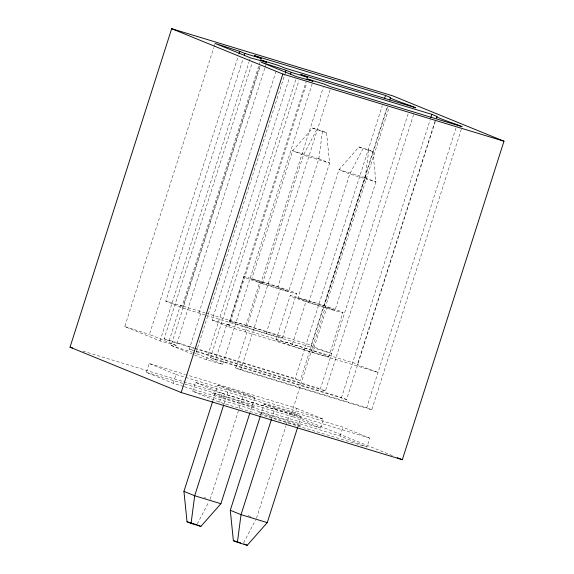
<?xml version="1.0" encoding="UTF-8"?>
<svg xmlns="http://www.w3.org/2000/svg" width="574" height="574" viewBox="0 0 574 574"><rect width="100%" height="100%" fill="white"/><g stroke="black" fill="none" stroke-linecap="round" stroke-linejoin="round"><path stroke-width="0.43" stroke-dasharray="2.87 2.15" d="M322.495 131.059L318.857 158.718L277.916 287L288.665 291.384L329.605 163.102L326.527 132.702L322.495 131.059L312.672 128.074L292.647 150.754L251.706 279.036L262.454 283.42L288.665 291.384M368.845 149.958L365.2 177.617L324.267 305.899L335.008 310.283L375.948 182.001L372.87 151.601L368.845 149.958L359.015 146.973L338.99 169.66L298.049 297.942L308.798 302.326L335.008 310.283M264.75 68.292L176.304 345.433L160.024 340.927L124.759 326.541L213.75 47.699M214.023 46.846L214.841 44.291M176.304 345.433L149.434 334.477L238.153 56.482M204.875 314.947L182.561 307.987L165.764 301.142L243.189 58.548M183.486 386.431L173.197 383.31L146.334 372.354L149.154 363.507L185.158 374.442M160.024 340.927L249.016 62.078M249.288 61.224L250.099 58.67M194.012 348.368L169.172 340.82L164.135 338.768L252.309 62.48M169.172 340.82L180.473 305.433L205.148 312.93M165.764 301.142L182.152 306.121L260.115 61.813M182.561 307.987L259.706 66.247M312.177 83.782L222.647 364.332L206.367 359.826L171.102 345.448L260.366 65.745M265.023 67.438L265.834 64.884M173.197 383.31L176.024 374.463L149.154 363.507M198.941 312.966L276.632 69.519M413.589 114.621L325.415 390.901L194.364 351.094L189.327 349.042L200.62 313.648M222.647 364.332L195.777 353.376L284.223 76.234M284.496 75.388L285.314 72.826M435.293 121.53L346.574 399.533L215.523 359.726L226.816 324.332L357.867 364.146A55.75 1.851 17.7 0 0 378.015 372.361L228.904 326.893L212.107 320.041L289.533 77.447M192.677 391.253L195.497 382.406L342.936 427.192L369.8 438.149L366.973 446.995L219.541 402.209L192.677 391.253L340.109 436.039L366.973 446.995M206.367 359.826L295.904 79.277M215.523 359.726L210.479 357.667L298.925 80.532M229.751 320.931L243.871 276.69M212.107 320.041L228.495 325.02L305.913 82.426M228.904 326.893L306.868 82.591M212.947 400.494L217.826 385.204L244.036 393.168L254.784 397.552L250.178 411.989M219.541 402.209L222.368 393.362L195.497 382.406M245.995 325.336L260.115 281.102M245.285 331.865L323.248 87.564M223.968 404.024L228.574 389.588L217.826 385.204M262.454 283.42L303.395 155.138L316.697 129.717L326.527 132.702M461.295 129.258L371.758 409.807L240.707 369.993L235.67 367.941L246.964 332.554M240.707 369.993L330.244 89.444M210.156 499.33L244.036 393.168M266.142 333.559L280.263 289.318M276.094 339.83L290.214 295.596M282.386 337.964L296.507 293.73M260.646 415.146L264.169 404.103L290.379 412.067L301.128 416.451L297.877 426.64M292.338 344.242L306.459 300.001M271.667 418.683L274.917 408.487L264.169 404.103M308.798 302.326L349.738 174.037L363.041 148.616L372.87 151.601M387.579 106.922L300.231 380.634L295.194 378.575L382.277 105.702M311.086 345.44L387.141 107.108M256.499 518.236L286.046 425.657M286.318 424.81L290.379 412.067M392.379 455.656L291.176 414.378L389.007 107.833M312.486 352.458L326.606 308.224M296.593 408.293L323.456 419.25L320.629 428.096L293.766 417.14L296.593 408.293L186.012 374.7M328.73 356.87L342.85 312.629M325.415 390.901L320.378 388.849L408.272 113.43M346.574 399.533L341.537 397.481L430.256 119.485M435.121 120.892L357.43 364.347M340.109 436.039L342.936 427.192M371.758 409.807L366.721 407.748L455.978 128.059M197.269 523.962L208.907 501.719M243.613 542.861L255.667 519.822M251.706 279.036L277.916 287M298.049 297.942L324.267 305.899M206.001 313.189L311.524 345.247A55.75 1.851 17.7 0 0 331.672 353.462L205.722 315.205M164.135 338.768L194.12 347.873M194.973 348.131L295.194 378.575M194.873 348.626L300.231 380.634M189.327 349.042L192.749 350.083M196.179 351.123L320.378 388.849M210.479 357.667L341.537 397.481M235.67 367.941L366.721 407.748M228.574 389.588L254.784 397.552M176.024 374.463L323.456 419.25M274.917 408.487L301.128 416.451M222.368 393.362L369.8 438.149M82.878 351.101L291.176 414.378M146.334 372.354L293.766 417.14M184.34 386.697L320.629 428.096M204.236 497.536L205.93 498.045M248.047 515.667L253.12 517.203M124.759 326.541L149.434 334.477M171.102 345.448L192.376 352.285M193.23 352.558L195.777 353.376M312.672 128.074L316.697 129.717M359.015 146.973L363.041 148.616M180.473 305.433L182.152 306.121M226.816 324.332L228.495 325.02M318.857 158.718L292.647 150.754L303.395 155.138L329.605 163.102L318.857 158.718M365.2 177.617L338.99 169.66L349.738 174.037L375.948 182.001L365.2 177.617M288.844 344.859A27.875 0.926 17.7 0 0 328.967 356.827A27.875 0.926 17.7 0 0 289.432 343.367A27.875 0.926 17.7 0 0 288.844 344.859M302.964 300.618A27.875 0.926 17.7 0 0 343.087 312.593A27.875 0.926 17.7 0 0 303.546 299.126A27.875 0.926 17.7 0 0 302.964 300.618M242.501 325.953A27.875 0.926 17.7 0 0 282.623 337.921A27.875 0.926 17.7 0 0 243.089 324.461A27.875 0.926 17.7 0 0 242.501 325.953M256.614 281.719A27.875 0.926 17.7 0 0 296.744 293.687A27.875 0.926 17.7 0 0 257.202 280.227A27.875 0.926 17.7 0 0 256.614 281.719M268.969 416.329A22.3 0.739 17.7 0 0 301.07 425.908A22.3 0.739 17.7 0 0 269.436 415.138A22.3 0.739 17.7 0 0 268.969 416.329M222.626 397.43A22.3 0.739 17.7 0 0 254.727 407.009A22.3 0.739 17.7 0 0 223.092 396.239A22.3 0.739 17.7 0 0 222.626 397.43"/><path stroke-width="0.86" d="M249.905 412.835L220.904 503.714L200.886 526.401L191.056 523.416L194.694 495.757L223.695 404.878M297.605 427.494L267.247 522.62L247.229 545.3L237.399 542.315L241.037 514.656L271.394 419.529M70.021 347.198L171.669 28.7L392.817 95.88L503.979 141.218L402.331 459.709L181.183 392.53L70.021 347.198L72.597 347.98M238.971 53.927L239.788 51.366L215.114 43.437L250.372 57.816L266.652 62.322L261.615 60.27L277.995 65.249L284.711 67.983L415.763 107.797L410.726 105.745A55.75 1.851 17.7 0 1 390.578 97.523L385.541 95.471L254.49 55.656L261.206 58.397L260.388 60.959M244.28 55.133L244.825 53.425L239.788 51.366M181.183 392.53L282.824 74.039L171.669 28.7M285.314 72.826L286.132 70.272L261.457 62.336L296.715 76.715L312.995 81.228L307.958 79.169L324.339 84.148L331.055 86.889L462.113 126.696L457.069 124.644A55.75 1.851 17.7 0 1 436.922 116.429L431.885 114.37L300.833 74.563L307.549 77.296L306.731 79.865M290.623 74.032L291.169 72.324L286.132 70.272M191.056 523.416L187.024 521.766L183.945 491.373L212.674 401.341M237.399 542.315L233.367 540.672L230.289 510.272L260.374 415.999M384.724 98.025L385.541 95.471M389.76 100.084L390.578 97.523M430.794 117.785L431.885 114.37M436.376 118.136L436.922 116.429M244.825 53.425L261.206 58.397M291.169 72.324L307.549 77.296M282.824 74.039L503.979 141.218M220.904 503.714L194.694 495.757L183.945 491.373M267.247 522.62L241.037 514.656L230.289 510.272M187.024 521.766L196.853 524.758M233.367 540.672L240.743 542.911M397.351 457.686L402.331 459.709M197.657 525.081L200.886 526.401M244 543.987L247.229 545.3"/></g></svg>
